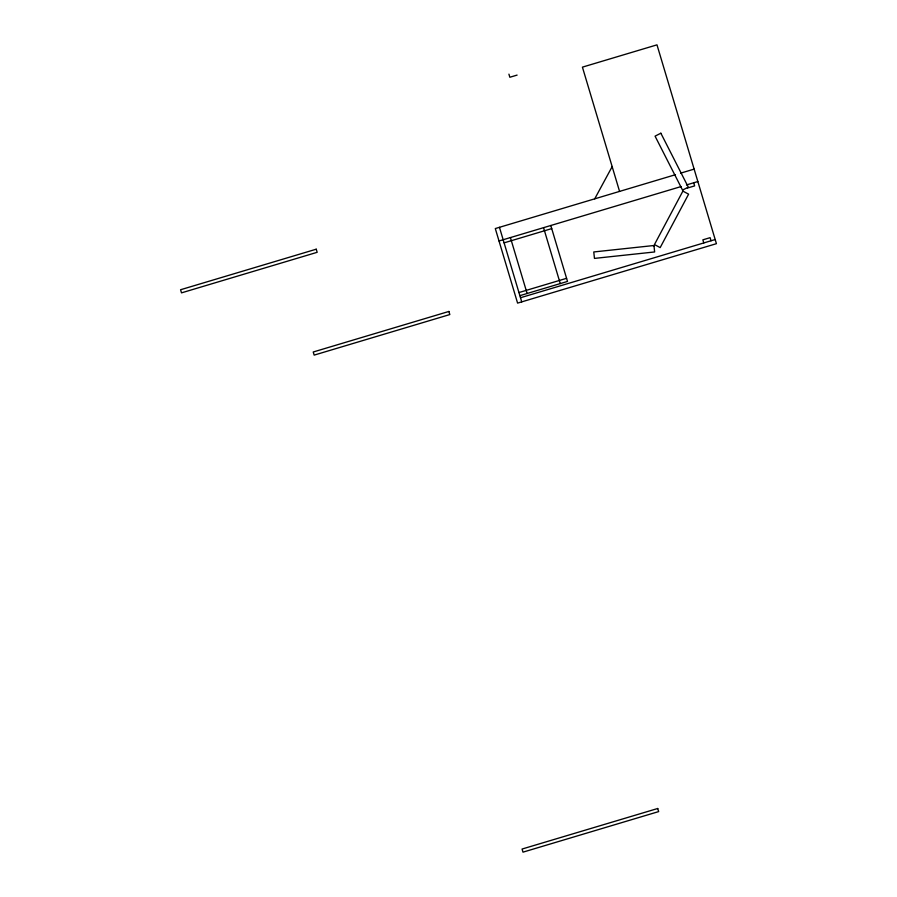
<?xml version="1.0" encoding="UTF-8"?>
<svg xmlns="http://www.w3.org/2000/svg" width="897" height="897" viewBox="0 0 897 897"><rect width="100%" height="100%" fill="white"/><g stroke="black" fill="none" stroke-linecap="round" stroke-linejoin="round"><path stroke-width="1.35" d="M594.722 198.831L612.214 166.528L612.315 167.134M517.098 75.09L509.844 77.254L508.924 74.148M675.486 174.691L495.301 228.556L517.591 303.108L716.423 243.681L656.985 44.85L582.422 67.14L619.569 191.409M680.543 173.177L694.132 169.118M499.024 240.979L681.137 186.542M686.452 184.95L697.844 181.542M504.092 242.852L551.722 228.612M687.382 188.056L694.637 185.892L693.706 182.786M518.948 292.557L566.579 278.317M519.879 295.662L567.509 281.423L550.792 225.506M520.495 297.737L715.178 239.533M653.128 245.599L654.014 246.07M711.041 240.777L710.11 237.671L702.867 239.835L703.786 242.941M543.548 227.67L560.266 283.587M510.404 237.57L527.122 293.498M499.45 227.311L521.729 301.874M682.886 191.117L654.462 244.556L660.181 247.594L688.616 194.167L682.886 191.117M660.854 133.216L655.068 136.153L682.539 190.097L688.313 187.148L660.854 133.216M316.237 249.198L180.577 289.742L181.508 292.859L317.168 252.304L316.237 249.198M448.892 311.45L313.232 351.994L314.163 355.111L449.823 314.555L448.892 311.45M657.725 808.489L522.065 849.044L522.996 852.15L658.656 811.594L657.725 808.489M653.958 245.509L593.769 251.956L594.464 258.403L654.642 251.956L653.958 245.509"/></g></svg>
